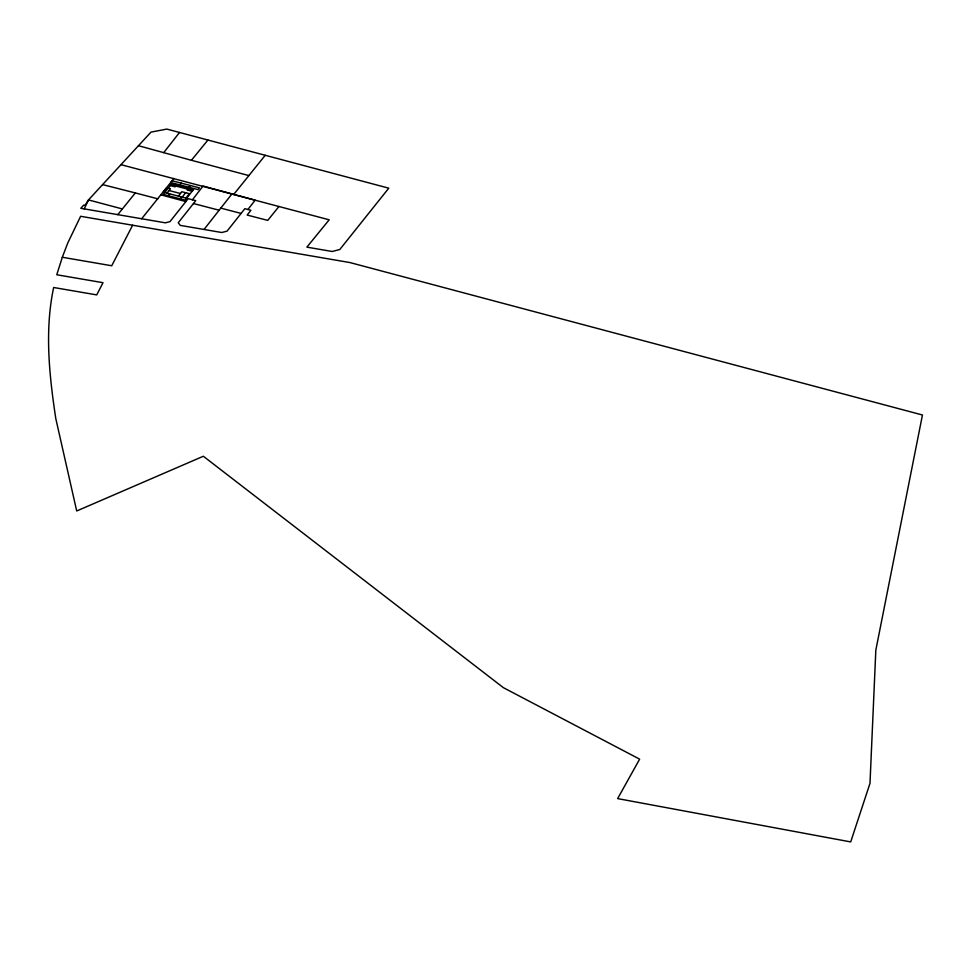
<?xml version="1.0" encoding="UTF-8"?>
<svg xmlns="http://www.w3.org/2000/svg" width="971" height="971" viewBox="0 0 971 971"><rect width="100%" height="100%" fill="white"/><g stroke="black" fill="none" stroke-linecap="round" stroke-linejoin="round"><path stroke-width="1.46" d="M62.314 257.254L67.752 243.029L80.617 216.29L349.973 262.571L922.45 414.993L875.83 650.109L869.992 783.318L850.705 841.918L617.641 798.599L639.634 759.152L503.379 687.662L203.352 456.249L76.709 510.977L55.772 418.477C49.266 375.292 44.496 330.625 53.66 287.501L96.724 294.893L103.011 282.695L56.767 274.757L62.314 257.254L111.738 265.763L132.626 225.223M122.382 208.947L88.495 199.917L85.108 205.282L83.785 205.039L80.787 208.292L84.198 208.874L88.495 199.917L150.991 132.117L166.794 129.082L388.764 188.18L339.789 249.511L332.203 251.489L306.872 247.132L329.181 219.81L120.974 164.669M192.44 199.783L203.06 186.019L255.167 200.208L247.896 209.469L244.862 208.668L227.08 231.122L221.764 232.518L180.315 225.393L178.239 222.76L195.741 200.657L188.18 198.654L169.974 221.631L165.422 222.832L84.198 208.874M167 193.168L170.435 188.762L166.648 187.779L163.225 192.161L186.638 198.278M168.177 195.681L169.609 193.848M175.715 186.031L175.083 186.833L170.216 185.558M179.866 184.891L181.237 183.131M178.397 196.13L181.832 191.724L189.418 193.702L185.995 198.084M188.981 187.257L190.352 185.51M180.327 198.849L181.759 197.004M187.864 189.187L187.233 189.988L192.112 191.263M182.208 197.101L185.631 192.719M163.711 152.653L179.514 132.469M204.031 229.472L231.863 194.018M141.657 218.754L173.955 178.446M233.659 194.503L265.229 155.287M278.932 206.495L267.753 220.393L247.144 215.052L250.931 210.27L247.896 209.469M117.77 214.652L135.309 192.926L157.824 198.837M138.452 145.699L191.421 160.288L207.928 140.03M102.598 184.611L135.309 192.926M170.847 184.757L192.731 190.45M169.063 190.534L180.448 193.496M220.793 208.122L241.111 213.426M193.472 203.534L219.13 210.221M191.421 160.288L248.892 175.581M161.028 194.868L185.874 201.58M172.122 180.764L170.762 182.524L198.096 189.636L199.456 187.876L172.122 180.764M171.649 183.725L163.31 194.418L185.194 200.111L193.545 189.418L171.649 183.725"/></g></svg>
